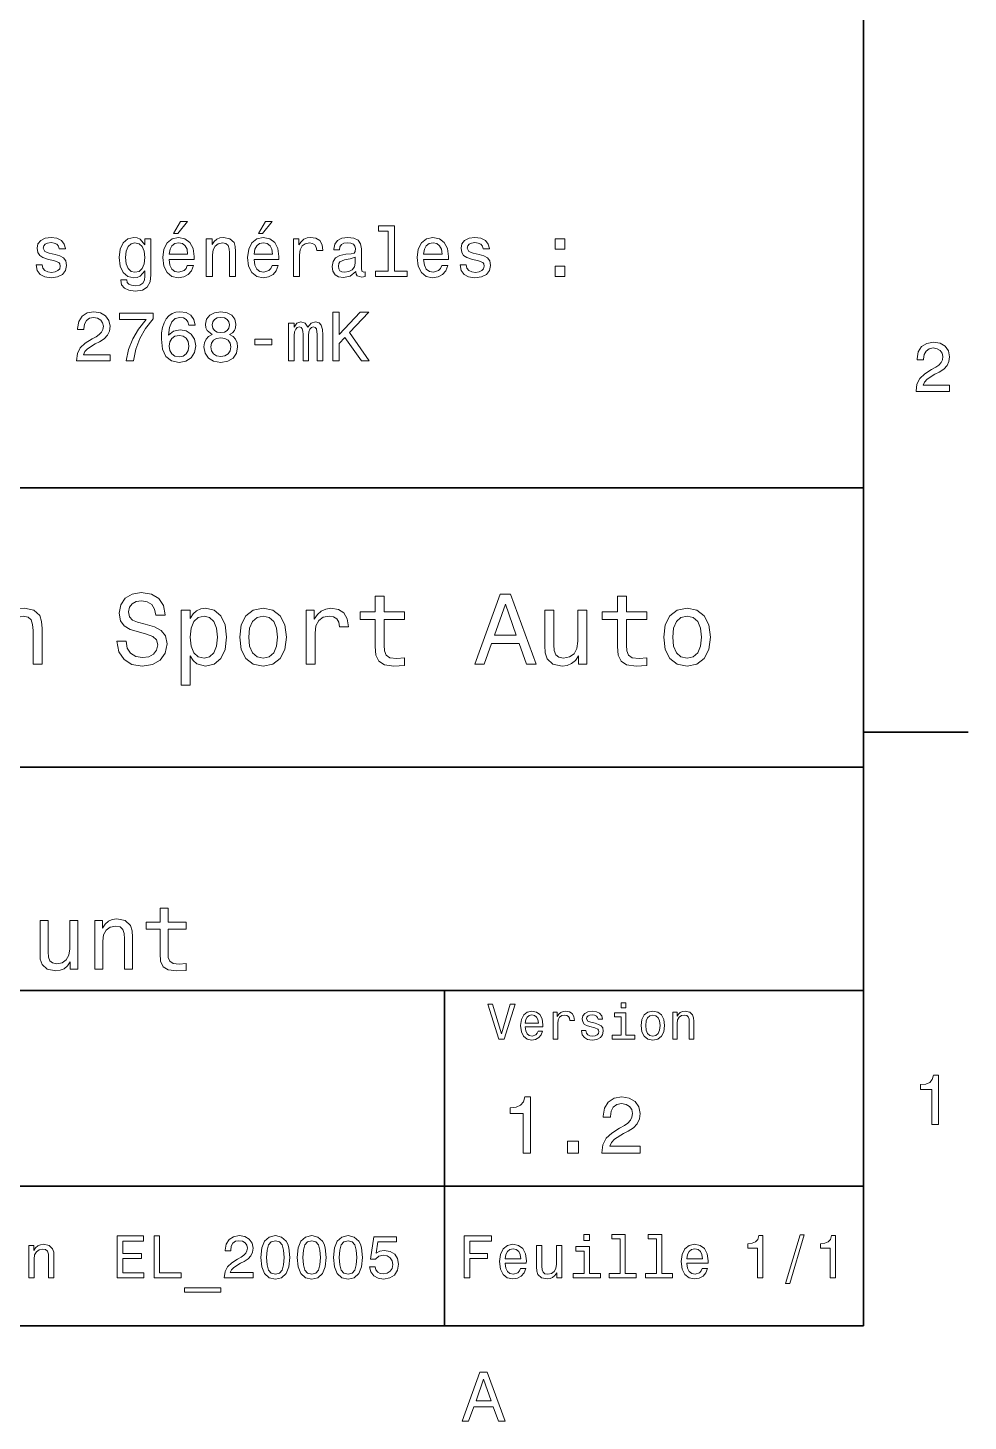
# Model space of a CAD drawing. Extents: x 0 to 297, y 0 to 210.
# Drawn here: x 227.2 to 294.5, y 3.2 to 103 of the extents above; entities that cross this region are included whole.
import ezdxf

# ---------------------------------------------------------------- set-up
doc = ezdxf.new("R2010")
doc.units = 0

msp = doc.modelspace()

# ---------------------------------------------------------------- linework, layer by layer
at = {"color": 7, "lineweight": 35}
for p, q in [((287, 10), (287, 200)), ((97, 70), (287, 70)), ((287, 70), (287, 10)), ((162, 50), (287, 50)), ((162, 34), (287, 34)), ((257, 10), (257, 34)), ((162, 20), (287, 20)), ((10, 10), (287, 10)), ((97, 10), (287, 10))]:
    msp.add_line(p, q, dxfattribs=at)
at = {"color": 7, "lineweight": 35, "ltscale": 0.1875}
msp.add_line((287, 52.5), (294.5, 52.5), dxfattribs=at)
at = {"color": 7, "lineweight": 13}
for points in [[(237.602295, 88.219742), (237.899857, 88.219742), (238.600861, 89.077087), (238.106628, 89.077087)], [(243.674347, 88.219742), (243.971893, 88.219742), (244.672913, 89.077087), (244.178665, 89.077087)], [(229.124634, 86.721901), (228.695969, 86.822769), (228.378235, 86.938759), (228.272339, 87.175789), (228.302597, 87.342216), (228.408508, 87.463257), (228.579971, 87.538902), (228.827087, 87.56916), (229.064117, 87.538902), (229.250717, 87.448128), (229.371765, 87.311958), (229.422195, 87.130402), (229.855911, 87.130402), (229.855911, 87.140488), (229.780258, 87.4683), (229.573486, 87.725502), (229.250717, 87.886887), (228.827087, 87.947403), (228.398407, 87.886887), (228.085739, 87.720459), (227.889053, 87.473343), (227.828522, 87.16066), (227.873917, 86.85807), (228.015137, 86.646255), (228.247116, 86.494957), (228.585022, 86.389046), (229.079254, 86.268013), (229.381836, 86.14193), (229.46254, 86.041069), (229.492798, 85.889771), (229.447403, 85.703171), (229.32637, 85.561958), (229.129684, 85.471184), (228.867432, 85.440926), (228.590057, 85.471184), (228.388336, 85.577087), (228.252167, 85.748558), (228.196686, 85.985588), (227.768005, 85.985588), (227.838623, 85.58213), (228.045395, 85.289627), (228.373199, 85.113113), (228.827087, 85.047554), (229.301147, 85.113113), (229.649139, 85.289627), (229.860947, 85.572044), (229.9366, 85.940201), (229.881119, 86.257927), (229.724777, 86.474785), (229.467575, 86.615997)], [(235.978394, 85.264412), (235.978394, 87.851585), (235.554749, 87.851585), (235.554749, 87.412827), (235.206772, 87.811241), (234.994949, 87.912102), (234.757919, 87.947403), (234.329254, 87.846542), (233.996399, 87.564117), (233.779541, 87.110229), (233.703888, 86.5), (233.779541, 85.884727), (233.996399, 85.430832), (234.329254, 85.143372), (234.757919, 85.047554), (235, 85.082855), (235.201721, 85.17363), (235.554749, 85.556915), (235.554749, 85.17363), (235.514404, 84.87104), (235.403458, 84.654175), (235.191635, 84.528099), (234.873917, 84.482712), (234.596542, 84.51297), (234.399857, 84.588615), (234.283859, 84.719742), (234.248566, 84.896255), (233.819885, 84.896255), (233.819885, 84.876083), (233.885437, 84.553314), (234.087173, 84.311241), (234.409943, 84.1549), (234.848694, 84.099426), (235.373199, 84.175072), (235.721176, 84.386887), (235.917862, 84.755043)], [(237.294662, 86.368874), (239.069885, 86.368874), (239.074921, 86.575645), (238.994232, 87.155617), (238.772339, 87.58934), (238.419312, 87.851585), (237.950287, 87.947403), (237.491348, 87.846542), (237.138321, 87.564117), (236.911377, 87.105186), (236.830688, 86.5), (236.906342, 85.879684), (237.133286, 85.425789), (237.481262, 85.143372), (237.93515, 85.047554), (238.328522, 85.113113), (238.651291, 85.284584), (238.888321, 85.556915), (239.02449, 85.920029), (238.585724, 85.920029), (238.494949, 85.7183), (238.363831, 85.567001), (237.990631, 85.445969), (237.703171, 85.501442), (237.486313, 85.677956), (237.345093, 85.965416), (237.294662, 86.353745)], [(239.942352, 85.143372), (240.386169, 85.143372), (240.386169, 86.706772), (240.431549, 87.064842), (240.577805, 87.327087), (240.804749, 87.488472), (241.107346, 87.548988), (241.349426, 87.498558), (241.500717, 87.362389), (241.57637, 87.135445), (241.601578, 86.832855), (241.601578, 85.143372), (242.04538, 85.143372), (242.04538, 86.92363), (242.025208, 87.2817), (241.934433, 87.579254), (241.636887, 87.851585), (241.172913, 87.947403), (240.91571, 87.912102), (240.698853, 87.816284), (240.512238, 87.6549), (240.365997, 87.438042), (240.365997, 87.851585), (239.942352, 87.851585)], [(243.366714, 86.368874), (245.141922, 86.368874), (245.146973, 86.575645), (245.066284, 87.155617), (244.844376, 87.58934), (244.491348, 87.851585), (244.022339, 87.947403), (243.5634, 87.846542), (243.210373, 87.564117), (242.983429, 87.105186), (242.90274, 86.5), (242.978378, 85.879684), (243.205322, 85.425789), (243.553314, 85.143372), (244.007202, 85.047554), (244.400574, 85.113113), (244.723343, 85.284584), (244.960373, 85.556915), (245.096542, 85.920029), (244.657776, 85.920029), (244.567001, 85.7183), (244.435883, 85.567001), (244.062683, 85.445969), (243.775208, 85.501442), (243.55835, 85.677956), (243.417145, 85.965416), (243.366714, 86.353745)], [(246.180832, 85.143372), (246.624634, 85.143372), (246.624634, 86.691643), (246.670029, 87.064842), (246.806183, 87.33213), (247.028091, 87.493515), (247.325638, 87.548988), (247.547546, 87.513687), (247.713974, 87.412827), (247.814835, 87.241356), (247.850143, 87.009369), (248.298981, 87.009369), (248.238464, 87.41787), (248.072037, 87.710373), (247.794662, 87.886887), (247.416412, 87.947403), (247.15921, 87.907059), (246.937317, 87.806198), (246.740631, 87.634727), (246.58429, 87.40274), (246.58429, 87.851585), (246.180832, 87.851585)], [(250.65921, 85.496399), (250.65921, 85.48127), (250.684433, 85.309799), (250.760071, 85.188759), (251.077805, 85.092941), (251.324921, 85.133286), (251.324921, 85.476227), (251.219009, 85.461098), (251.077805, 85.526657), (251.052582, 85.728386), (251.052582, 87.130402), (250.992065, 87.488472), (250.815552, 87.740631), (250.507919, 87.89193), (250.074203, 87.947403), (249.650574, 87.886887), (249.337891, 87.715416), (249.141205, 87.448128), (249.075638, 87.0951), (249.075638, 87.064842), (249.47406, 87.064842), (249.509369, 87.276657), (249.620316, 87.427956), (249.801865, 87.51873), (250.059067, 87.554031), (250.306183, 87.528816), (250.482697, 87.453171), (250.588608, 87.322044), (250.623917, 87.140488), (250.603745, 86.928673), (250.523041, 86.822769), (250.32132, 86.772331), (249.943085, 86.731987), (249.509369, 86.641212), (249.201721, 86.479828), (249.020172, 86.227669), (248.964691, 85.854469), (249.015121, 85.521614), (249.171463, 85.274498), (249.42363, 85.118156), (249.771606, 85.062683), (250.240631, 85.168587)], [(252.969009, 88.391212), (252.969009, 85.516571), (252.056183, 85.516571), (252.056183, 85.143372), (254.320602, 85.143372), (254.320602, 85.516571), (253.412811, 85.516571), (253.412811, 88.764412), (252.273041, 88.764412), (252.273041, 88.391212)], [(255.510803, 86.368874), (257.286011, 86.368874), (257.291046, 86.575645), (257.210358, 87.155617), (256.988464, 87.58934), (256.635437, 87.851585), (256.166412, 87.947403), (255.707489, 87.846542), (255.354462, 87.564117), (255.127518, 87.105186), (255.046814, 86.5), (255.122467, 85.879684), (255.349411, 85.425789), (255.697403, 85.143372), (256.151276, 85.047554), (256.544678, 85.113113), (256.867432, 85.284584), (257.104462, 85.556915), (257.240631, 85.920029), (256.80188, 85.920029), (256.71109, 85.7183), (256.579956, 85.567001), (256.206757, 85.445969), (255.919296, 85.501442), (255.702438, 85.677956), (255.561234, 85.965416), (255.510803, 86.353745)], [(259.484863, 86.721901), (259.056183, 86.822769), (258.738464, 86.938759), (258.632568, 87.175789), (258.662811, 87.342216), (258.768738, 87.463257), (258.940186, 87.538902), (259.187317, 87.56916), (259.424347, 87.538902), (259.610931, 87.448128), (259.731995, 87.311958), (259.78241, 87.130402), (260.216125, 87.130402), (260.216125, 87.140488), (260.140472, 87.4683), (259.933716, 87.725502), (259.610931, 87.886887), (259.187317, 87.947403), (258.758636, 87.886887), (258.445953, 87.720459), (258.249268, 87.473343), (258.188751, 87.16066), (258.234131, 86.85807), (258.375366, 86.646255), (258.60733, 86.494957), (258.945251, 86.389046), (259.439484, 86.268013), (259.742065, 86.14193), (259.822754, 86.041069), (259.853027, 85.889771), (259.807617, 85.703171), (259.686584, 85.561958), (259.489899, 85.471184), (259.227661, 85.440926), (258.950287, 85.471184), (258.748535, 85.577087), (258.612396, 85.748558), (258.556915, 85.985588), (258.128235, 85.985588), (258.198853, 85.58213), (258.405609, 85.289627), (258.733429, 85.113113), (259.187317, 85.047554), (259.661377, 85.113113), (260.009369, 85.289627), (260.221161, 85.572044), (260.296814, 85.940201), (260.241333, 86.257927), (260.085022, 86.474785), (259.827789, 86.615997)], [(264.926514, 87.100143), (265.622467, 87.100143), (265.622467, 87.851585), (264.926514, 87.851585)], [(234.162827, 86.5), (234.208206, 86.948845), (234.344376, 87.2817), (234.556198, 87.478386), (234.838623, 87.548988), (235.136169, 87.478386), (235.358063, 87.2817), (235.494232, 86.948845), (235.544662, 86.5), (235.494232, 86.041069), (235.358063, 85.713257), (235.136169, 85.511528), (234.838623, 85.445969), (234.556198, 85.511528), (234.344376, 85.713257), (234.208206, 86.046112)], [(237.294662, 86.742073), (237.350143, 87.090057), (237.486313, 87.34726), (237.693085, 87.503601), (237.965424, 87.559074), (238.232712, 87.503601), (238.439484, 87.34726), (238.565552, 87.090057), (238.610947, 86.742073)], [(243.366714, 86.742073), (243.42218, 87.090057), (243.55835, 87.34726), (243.765121, 87.503601), (244.03746, 87.559074), (244.304749, 87.503601), (244.51152, 87.34726), (244.637604, 87.090057), (244.682983, 86.742073)], [(255.510803, 86.742073), (255.566269, 87.090057), (255.702438, 87.34726), (255.90921, 87.503601), (256.181549, 87.559074), (256.448853, 87.503601), (256.655609, 87.34726), (256.781677, 87.090057), (256.827087, 86.742073)], [(250.60878, 86.091499), (250.548264, 85.829254), (250.386887, 85.627518), (250.144806, 85.496399), (249.84726, 85.451012), (249.655609, 85.476227), (249.51944, 85.556915), (249.433716, 85.698128), (249.408493, 85.894814), (249.428665, 86.071327), (249.509369, 86.197403), (249.832123, 86.338615), (250.240631, 86.399132), (250.60878, 86.520172)], [(264.926514, 85.143372), (265.622467, 85.143372), (265.622467, 85.894814), (264.926514, 85.894814)], [(230.64769, 79.096542), (233.053314, 79.096542), (233.053314, 79.530258), (231.152008, 79.530258), (231.257919, 79.767288), (231.439484, 79.963974), (231.999283, 80.322044), (232.296829, 80.473343), (232.629684, 80.690201), (232.866714, 80.942368), (233.002884, 81.239914), (233.053314, 81.577812), (232.967575, 82.001442), (232.730545, 82.334297), (232.367432, 82.546112), (231.898407, 82.621758), (231.414261, 82.536026), (231.046112, 82.298988), (230.809082, 81.920753), (230.728394, 81.421471), (230.728394, 81.350868), (231.187317, 81.350868), (231.187317, 81.391212), (231.232712, 81.734154), (231.368881, 81.986313), (231.585739, 82.147697), (231.873199, 82.203171), (232.16571, 82.15274), (232.382568, 82.026657), (232.523773, 81.829971), (232.574203, 81.582855), (232.53891, 81.350868), (232.443085, 81.154182), (232.281708, 80.982712), (232.059799, 80.831413), (231.762253, 80.670029), (231.268005, 80.357346), (230.920029, 80.024498), (230.713257, 79.62104), (230.64769, 79.111671)], [(234.213257, 79.096542), (234.722626, 79.096542), (234.889038, 79.928673), (235.181549, 80.70533), (235.595093, 81.426514), (236.13472, 82.102303), (236.13472, 82.520897), (233.734146, 82.520897), (233.734146, 82.061958), (235.650574, 82.061958), (235.095825, 81.381126), (234.677231, 80.670029), (234.38472, 79.913544)], [(239.16066, 81.653458), (239.064835, 82.061958), (238.842941, 82.364555), (238.5, 82.556198), (238.056198, 82.621758), (237.758636, 82.586456), (237.501434, 82.490631), (237.27449, 82.334297), (237.082855, 82.112396), (236.931549, 81.835014), (236.820602, 81.497116), (236.75, 81.098701), (236.729828, 80.649857), (236.810516, 79.933716), (237.057632, 79.414268), (237.456055, 79.101585), (238.000717, 78.995674), (238.489914, 79.086456), (238.863113, 79.323486), (239.105179, 79.696686), (239.190918, 80.170753), (239.105179, 80.649857), (238.873199, 81.018013), (238.515121, 81.25), (238.07132, 81.330688), (237.592224, 81.229828), (237.234146, 80.942368), (237.309799, 81.497116), (237.471176, 81.895531), (237.718292, 82.132568), (238.061234, 82.213257), (238.3134, 82.172913), (238.505035, 82.067001), (238.631119, 81.890488), (238.696686, 81.653458)], [(240.360947, 80.982712), (240.103745, 80.841499), (239.927231, 80.644814), (239.816284, 80.397697), (239.780975, 80.100143), (239.861664, 79.651299), (240.093658, 79.303314), (240.471893, 79.081413), (240.986313, 78.995674), (241.495667, 79.081413), (241.873917, 79.303314), (242.105896, 79.651299), (242.191635, 80.100143), (242.151291, 80.397697), (242.04538, 80.644814), (241.863831, 80.841499), (241.611664, 80.982712), (241.8134, 81.103745), (241.954605, 81.270172), (242.040344, 81.471901), (242.070602, 81.719025), (241.989914, 82.077087), (241.778091, 82.364555), (241.43515, 82.551155), (240.986313, 82.621758), (240.53241, 82.551155), (240.189484, 82.364555), (239.972626, 82.077087), (239.896973, 81.719025), (239.92218, 81.471901), (240.007919, 81.270172)], [(240.376068, 81.678673), (240.416428, 81.900574), (240.53746, 82.072044), (240.729095, 82.177956), (240.986313, 82.2183), (241.238464, 82.177956), (241.430115, 82.072044), (241.551147, 81.900574), (241.596542, 81.678673), (241.551147, 81.451729), (241.430115, 81.275215), (241.238464, 81.159225), (240.986313, 81.123917), (240.729095, 81.164268), (240.53746, 81.275215), (240.416428, 81.451729)], [(245.837891, 79.096542), (246.246399, 79.096542), (246.246399, 80.907059), (246.271606, 81.179398), (246.34726, 81.376083), (246.463257, 81.492073), (246.614548, 81.537468), (246.73558, 81.497116), (246.816284, 81.396255), (246.856628, 81.224785), (246.87175, 80.997841), (246.87175, 79.096542), (247.255035, 79.096542), (247.255035, 80.907059), (247.280258, 81.174355), (247.355896, 81.37104), (247.476944, 81.492073), (247.628235, 81.537468), (247.749268, 81.497116), (247.829971, 81.396255), (247.880402, 80.997841), (247.880402, 79.096542), (248.288895, 79.096542), (248.288895, 80.967583), (248.263687, 81.355911), (248.182983, 81.653458), (248.021606, 81.835014), (247.759369, 81.900574), (247.451721, 81.799713), (247.214691, 81.507202), (247.028091, 81.79467), (246.715408, 81.900574), (246.427948, 81.799713), (246.231262, 81.517288), (246.231262, 81.804756), (245.837891, 81.804756)], [(249, 79.096542), (249.463974, 79.096542), (249.463974, 80.342216), (249.877518, 80.786026), (251.052582, 79.096542), (251.617432, 79.096542), (250.205322, 81.123917), (251.577087, 82.596542), (250.961807, 82.596542), (249.463974, 80.977669), (249.463974, 82.596542), (249, 82.596542)], [(238.701721, 80.16571), (238.646255, 79.847984), (238.505035, 79.605911), (238.278091, 79.444527), (237.995667, 79.394096), (237.69812, 79.444527), (237.471176, 79.600868), (237.324921, 79.842941), (237.279541, 80.16066), (237.329971, 80.473343), (237.471176, 80.710373), (237.703171, 80.861671), (238.015839, 80.917145), (238.288177, 80.861671), (238.505035, 80.715416), (238.646255, 80.478386)], [(240.265121, 80.110229), (240.310516, 80.377525), (240.456772, 80.579254), (240.683716, 80.710373), (240.986313, 80.755768), (241.283859, 80.710373), (241.510803, 80.579254), (241.657059, 80.377525), (241.707489, 80.110229), (241.657059, 79.822769), (241.510803, 79.605911), (241.283859, 79.464699), (240.986313, 79.419312), (240.683716, 79.464699), (240.456772, 79.605911), (240.310516, 79.822769)], [(243.412094, 80.251442), (244.632568, 80.251442), (244.632568, 80.649857), (243.412094, 80.649857)], [(290.76947, 76.916786), (293.175079, 76.916786), (293.175079, 77.350502), (291.273773, 77.350502), (291.3797, 77.587532), (291.561249, 77.784218), (292.121033, 78.142288), (292.418579, 78.293587), (292.751434, 78.510445), (292.988464, 78.762604), (293.124634, 79.060158), (293.175079, 79.398056), (293.089355, 79.821686), (292.852325, 80.154541), (292.489197, 80.366356), (292.020172, 80.442001), (291.536041, 80.35627), (291.167877, 80.119232), (290.930847, 79.740997), (290.850159, 79.241714), (290.850159, 79.171112), (291.309082, 79.171112), (291.309082, 79.211456), (291.354462, 79.554398), (291.490631, 79.806557), (291.707489, 79.967941), (291.994965, 80.023415), (292.287476, 79.972984), (292.504333, 79.846901), (292.645538, 79.650215), (292.695984, 79.403099), (292.660675, 79.171112), (292.56485, 78.974426), (292.403473, 78.802956), (292.181549, 78.651657), (291.884003, 78.490273), (291.389771, 78.177589), (291.041779, 77.844742), (290.835022, 77.441284), (290.76947, 76.931915)], [(234.20462, 59.030979), (233.548996, 59.030979), (233.693085, 58.267288), (234.053314, 57.70533), (234.608078, 57.366714), (235.357361, 57.244236), (236.099426, 57.359509), (236.654175, 57.67651), (237.007202, 58.17363), (237.136902, 58.82925), (237.028824, 59.420029), (236.726227, 59.801872), (236.236313, 60.054031), (235.580704, 60.241352), (235.018738, 60.378242), (234.651306, 60.536743), (234.442368, 60.767288), (234.377533, 61.127522), (234.442368, 61.451729), (234.629684, 61.696686), (234.917877, 61.862389), (235.314133, 61.920029), (235.71759, 61.84798), (236.034592, 61.653458), (236.24353, 61.32925), (236.344391, 60.889767), (237, 60.889767), (237, 60.904179), (236.884735, 61.581409), (236.546112, 62.085732), (236.01297, 62.402737), (235.292511, 62.510807), (234.644104, 62.402737), (234.139771, 62.100143), (233.815567, 61.631844), (233.700287, 61.026657), (233.793961, 60.486309), (234.067734, 60.118874), (234.5, 59.873917), (235.09079, 59.6866), (235.674362, 59.520893), (236.113831, 59.362389), (236.380402, 59.131844), (236.47406, 58.757202), (236.387619, 58.375359), (236.164276, 58.087173), (235.825653, 57.907059), (235.386169, 57.849422), (234.896255, 57.928673), (234.521622, 58.159222), (234.283875, 58.533859)], [(252.05043, 60.579971), (252.05043, 58.64193), (252.093658, 58.015129), (252.29538, 57.582851), (252.698853, 57.330688), (253.383286, 57.244236), (254.132568, 57.280258), (254.132568, 57.827808), (253.585022, 57.78458), (253.087891, 57.842216), (252.82132, 58.022331), (252.706055, 58.324928), (252.684448, 58.75), (252.684448, 60.579971), (254.132568, 60.579971), (254.132568, 61.120316), (252.684448, 61.120316), (252.684448, 62.251438), (252.05043, 62.251438), (252.05043, 61.120316), (250.955322, 61.120316), (250.955322, 60.579971)], [(259.175781, 57.381123), (259.838623, 57.381123), (260.364563, 58.850864), (262.360229, 58.850864), (262.886169, 57.381123), (263.563416, 57.381123), (261.733429, 62.388329), (260.998566, 62.388329)], [(269.399109, 60.579971), (269.399109, 58.64193), (269.442352, 58.015129), (269.644073, 57.582851), (270.047546, 57.330688), (270.731995, 57.244236), (271.481262, 57.280258), (271.481262, 57.827808), (270.933716, 57.78458), (270.436584, 57.842216), (270.170013, 58.022331), (270.054749, 58.324928), (270.033142, 58.75), (270.033142, 60.579971), (271.481262, 60.579971), (271.481262, 61.120316), (270.033142, 61.120316), (270.033142, 62.251438), (269.399109, 62.251438), (269.399109, 61.120316), (268.304016, 61.120316), (268.304016, 60.579971)], [(225.177246, 57.381123), (225.811249, 57.381123), (225.811249, 59.614552), (225.876083, 60.12608), (226.085022, 60.500717), (226.409225, 60.731266), (226.841507, 60.817722), (227.187317, 60.745674), (227.403458, 60.551151), (227.511536, 60.226944), (227.547546, 59.794666), (227.547546, 57.381123), (228.181564, 57.381123), (228.181564, 59.924351), (228.15274, 60.435879), (228.023056, 60.86095), (227.597992, 61.25), (226.935165, 61.386887), (226.567719, 61.336452), (226.257935, 61.199566), (225.991364, 60.969017), (225.782425, 60.659222), (225.782425, 61.25), (225.177246, 61.25)], [(238.786743, 60.652016), (238.786743, 61.25), (238.15274, 61.25), (238.15274, 55.882565), (238.786743, 55.882565), (238.786743, 57.971901), (239.010101, 57.633286), (239.262253, 57.409943), (239.896271, 57.244236), (240.50145, 57.381123), (240.976959, 57.791786), (241.286743, 58.440201), (241.402023, 59.319164), (241.286743, 60.190922), (240.976959, 60.839336), (240.50145, 61.242794), (239.896271, 61.386887), (239.550446, 61.343658), (239.255051, 61.206772), (239.002899, 60.976223)], [(242.338623, 59.311958), (242.453888, 58.432995), (242.785309, 57.78458), (243.311249, 57.381123), (244.017303, 57.244236), (244.716141, 57.381123), (245.242081, 57.777374), (245.573486, 58.425793), (245.695969, 59.311958), (245.573486, 60.190922), (245.242081, 60.846542), (244.716141, 61.242794), (244.017303, 61.386887), (243.311249, 61.242794), (242.785309, 60.839336), (242.453888, 60.190922)], [(247.100861, 57.381123), (247.734863, 57.381123), (247.734863, 59.592937), (247.799713, 60.12608), (247.994232, 60.507923), (248.311249, 60.738472), (248.736313, 60.817722), (249.053314, 60.767288), (249.291077, 60.623199), (249.435165, 60.378242), (249.485596, 60.046829), (250.126801, 60.046829), (250.040344, 60.630402), (249.802597, 61.048271), (249.406342, 61.30043), (248.865997, 61.386887), (248.498566, 61.32925), (248.181549, 61.185158), (247.900574, 60.940201), (247.677246, 60.608788), (247.677246, 61.25), (247.100861, 61.25)], [(260.595093, 59.463257), (261.365997, 61.667866), (262.136902, 59.463257)], [(267.194519, 61.25), (266.560516, 61.25), (266.560516, 59.016571), (266.488464, 58.497837), (266.279541, 58.123196), (265.955322, 57.892651), (265.530243, 57.820602), (265.19165, 57.878242), (264.975494, 58.051151), (264.853027, 58.346542), (264.824219, 58.764408), (264.824219, 61.25), (264.190186, 61.25), (264.190186, 58.706772), (264.211792, 58.195244), (264.348694, 57.770172), (264.766571, 57.381123), (265.436584, 57.244236), (265.796814, 57.294666), (266.106628, 57.424351), (266.373199, 57.647694), (266.589325, 57.971901), (266.589325, 57.381123), (267.194519, 57.381123)], [(272.698853, 59.311958), (272.814117, 58.432995), (273.145508, 57.78458), (273.671448, 57.381123), (274.377502, 57.244236), (275.076355, 57.381123), (275.602295, 57.777374), (275.933716, 58.425793), (276.056183, 59.311958), (275.933716, 60.190922), (275.602295, 60.846542), (275.076355, 61.242794), (274.377502, 61.386887), (273.671448, 61.242794), (273.145508, 60.839336), (272.814117, 60.190922)], [(239.788193, 57.8134), (239.363129, 57.907059), (239.053314, 58.195244), (238.858795, 58.663544), (238.793945, 59.319164), (238.858795, 59.967579), (239.053314, 60.435879), (239.363129, 60.716858), (239.788193, 60.817722), (240.177246, 60.716858), (240.48703, 60.428673), (240.681564, 59.960373), (240.753601, 59.319164), (240.681564, 58.67075), (240.48703, 58.195244), (240.177246, 57.907059)], [(242.98703, 59.319164), (243.05188, 59.967579), (243.253601, 60.435879), (243.57782, 60.72406), (244.017303, 60.824928), (244.449585, 60.72406), (244.773773, 60.443081), (244.97551, 59.967579), (245.047546, 59.319164), (244.97551, 58.663544), (244.773773, 58.188038), (244.449585, 57.899853), (244.017303, 57.806194), (243.57782, 57.899853), (243.253601, 58.188038), (243.05188, 58.663544)], [(273.34726, 59.319164), (273.412109, 59.967579), (273.613831, 60.435879), (273.938019, 60.72406), (274.377502, 60.824928), (274.809784, 60.72406), (275.134003, 60.443081), (275.335724, 59.967579), (275.407776, 59.319164), (275.335724, 58.663544), (275.134003, 58.188038), (274.809784, 57.899853), (274.377502, 57.806194), (273.938019, 57.899853), (273.613831, 58.188038), (273.412109, 58.663544)], [(236.633286, 38.409222), (236.633286, 36.664986), (236.67218, 36.100864), (236.853745, 35.711815), (237.216858, 35.484871), (237.832855, 35.407059), (238.507202, 35.43948), (238.507202, 35.932274), (238.014404, 35.893372), (237.567001, 35.945244), (237.327087, 36.107349), (237.223343, 36.379681), (237.203888, 36.762245), (237.203888, 38.409222), (238.507202, 38.409222), (238.507202, 38.895531), (237.203888, 38.895531), (237.203888, 39.913544), (236.633286, 39.913544), (236.633286, 38.895531), (235.64769, 38.895531), (235.64769, 38.409222)], [(230.745667, 39.012245), (230.175064, 39.012245), (230.175064, 37.002159), (230.110229, 36.535301), (229.92218, 36.198124), (229.630402, 35.990631), (229.247833, 35.925793), (228.943085, 35.977665), (228.74855, 36.133286), (228.638321, 36.399136), (228.612381, 36.775215), (228.612381, 39.012245), (228.041779, 39.012245), (228.041779, 36.723343), (228.061234, 36.262966), (228.184433, 35.880402), (228.560516, 35.530258), (229.163544, 35.407059), (229.487747, 35.45245), (229.766571, 35.569164), (230.006485, 35.770172), (230.201004, 36.061958), (230.201004, 35.530258), (230.745667, 35.530258)], [(231.964691, 35.530258), (232.535294, 35.530258), (232.535294, 37.540344), (232.593658, 38.000721), (232.781693, 38.337894), (233.073486, 38.545387), (233.462524, 38.623199), (233.773773, 38.558357), (233.968292, 38.383286), (234.065552, 38.091499), (234.097977, 37.70245), (234.097977, 35.530258), (234.668579, 35.530258), (234.668579, 37.819164), (234.642639, 38.279537), (234.52594, 38.662102), (234.143372, 39.012245), (233.546829, 39.135445), (233.216125, 39.090057), (232.937317, 38.966858), (232.697403, 38.759365), (232.509369, 38.480545), (232.509369, 39.012245), (231.964691, 39.012245)], [(261.71109, 33.03458), (261.08429, 30.905619), (260.439484, 33.03458), (260.09726, 33.03458), (260.904175, 30.530979), (261.264404, 30.530979), (262.053314, 33.03458)], [(269.992798, 33.117435), (269.657776, 33.117435), (269.657776, 32.757202), (269.992798, 32.757202)], [(262.784576, 31.40634), (264.052582, 31.40634), (264.056183, 31.554033), (263.998566, 31.9683), (263.840057, 32.278099), (263.587891, 32.465416), (263.252869, 32.533859), (262.925079, 32.461815), (262.672913, 32.260086), (262.510803, 31.932276), (262.453156, 31.5), (262.507202, 31.056915), (262.669312, 30.732708), (262.917877, 30.530979), (263.242065, 30.462536), (263.523041, 30.509365), (263.753601, 30.631844), (263.922913, 30.826368), (264.020172, 31.085733), (263.706787, 31.085733), (263.641937, 30.941643), (263.548279, 30.833572), (263.281708, 30.747118), (263.076355, 30.786743), (262.921478, 30.912823), (262.820618, 31.118155), (262.784576, 31.395533)], [(262.784576, 31.672911), (262.824219, 31.921469), (262.921478, 32.105186), (263.069153, 32.216858), (263.263702, 32.256485), (263.45462, 32.216858), (263.602295, 32.105186), (263.692352, 31.921469), (263.724792, 31.672911)], [(264.794678, 30.530979), (265.111664, 30.530979), (265.111664, 31.636887), (265.144104, 31.903458), (265.241364, 32.094379), (265.399841, 32.209652), (265.612396, 32.249279), (265.770905, 32.224064), (265.889771, 32.152016), (265.961823, 32.029537), (265.98703, 31.863832), (266.307648, 31.863832), (266.264404, 32.155621), (266.145538, 32.364552), (265.947418, 32.490635), (265.677246, 32.533859), (265.49353, 32.505043), (265.335022, 32.432995), (265.194519, 32.310516), (265.082855, 32.144814), (265.082855, 32.465416), (264.794678, 32.465416)], [(267.791779, 31.658501), (267.485596, 31.730547), (267.258636, 31.8134), (267.182983, 31.982708), (267.20462, 32.101585), (267.280273, 32.188038), (267.40274, 32.242073), (267.579254, 32.263687), (267.748566, 32.242073), (267.881836, 32.177231), (267.968292, 32.079971), (268.004333, 31.950287), (268.314117, 31.950287), (268.314117, 31.957493), (268.260101, 32.191643), (268.112396, 32.375359), (267.881836, 32.490635), (267.579254, 32.533859), (267.273041, 32.490635), (267.049713, 32.371758), (266.90921, 32.195244), (266.865997, 31.971901), (266.898407, 31.755764), (266.999268, 31.604465), (267.164978, 31.496397), (267.406342, 31.420748), (267.759369, 31.334293), (267.975494, 31.244236), (268.033142, 31.17219), (268.054749, 31.064121), (268.022339, 30.930836), (267.935883, 30.829971), (267.79538, 30.765129), (267.608063, 30.743515), (267.409943, 30.765129), (267.265839, 30.840778), (267.168579, 30.963255), (267.128967, 31.132565), (266.822754, 31.132565), (266.873199, 30.844379), (267.020905, 30.635447), (267.255035, 30.509365), (267.579254, 30.462536), (267.917877, 30.509365), (268.166412, 30.635447), (268.317719, 30.837175), (268.371765, 31.100143), (268.332123, 31.327089), (268.220459, 31.481987), (268.036743, 31.582851)], [(269.981995, 30.79755), (269.981995, 32.400574), (269.167877, 32.400574), (269.167877, 32.130402), (269.664978, 32.130402), (269.664978, 30.79755), (269.016571, 30.79755), (269.016571, 30.530979), (270.637604, 30.530979), (270.637604, 30.79755)], [(271.087891, 31.496397), (271.145538, 31.056915), (271.311249, 30.732708), (271.574219, 30.530979), (271.927246, 30.462536), (272.276672, 30.530979), (272.539612, 30.729107), (272.705322, 31.053314), (272.766571, 31.496397), (272.705322, 31.935879), (272.539612, 32.263687), (272.276672, 32.461815), (271.927246, 32.533859), (271.574219, 32.461815), (271.311249, 32.260086), (271.145538, 31.935879)], [(271.412109, 31.5), (271.444519, 31.824207), (271.54538, 32.058357), (271.707489, 32.20245), (271.927246, 32.25288), (272.143372, 32.20245), (272.305481, 32.061958), (272.406342, 31.824207), (272.442352, 31.5), (272.406342, 31.17219), (272.305481, 30.934437), (272.143372, 30.790344), (271.927246, 30.743515), (271.707489, 30.790344), (271.54538, 30.934437), (271.444519, 31.17219)], [(273.350159, 30.530979), (273.667145, 30.530979), (273.667145, 31.647694), (273.699554, 31.903458), (273.804047, 32.090778), (273.966125, 32.206051), (274.182281, 32.249279), (274.355194, 32.213257), (274.463257, 32.115993), (274.517303, 31.95389), (274.535309, 31.737751), (274.535309, 30.530979), (274.852295, 30.530979), (274.852295, 31.802593), (274.837891, 32.058357), (274.773041, 32.270893), (274.560516, 32.465416), (274.229095, 32.533859), (274.04538, 32.508644), (273.890503, 32.440201), (273.757202, 32.324928), (273.65274, 32.170029), (273.65274, 32.465416), (273.350159, 32.465416)], [(291.909241, 24.416786), (292.368164, 24.416786), (292.368164, 27.942001), (292.025208, 27.942001), (291.934448, 27.634365), (291.752899, 27.427593), (291.475525, 27.306557), (291.092224, 27.266211), (291.092224, 26.90814), (291.909241, 26.90814)], [(262.631134, 22.360231), (263.155609, 22.360231), (263.155609, 26.38905), (262.763702, 26.38905), (262.659943, 26.037464), (262.452454, 25.801153), (262.135437, 25.662825), (261.697418, 25.616714), (261.697418, 25.207493), (262.631134, 25.207493)], [(268.268005, 22.360231), (271.017303, 22.360231), (271.017303, 22.855909), (268.844391, 22.855909), (268.965424, 23.126802), (269.172913, 23.351585), (269.812683, 23.760807), (270.15274, 23.933718), (270.533142, 24.181557), (270.804047, 24.469742), (270.959656, 24.809799), (271.017303, 25.195967), (270.919312, 25.680117), (270.648407, 26.06052), (270.233429, 26.302595), (269.697418, 26.38905), (269.144104, 26.291067), (268.723328, 26.020174), (268.452454, 25.587896), (268.360229, 25.017292), (268.360229, 24.9366), (268.884735, 24.9366), (268.884735, 24.98271), (268.936584, 25.374641), (269.092224, 25.662825), (269.340057, 25.847263), (269.668579, 25.910664), (270.002869, 25.853027), (270.250732, 25.708935), (270.412109, 25.48415), (270.469727, 25.201729), (270.429382, 24.9366), (270.319885, 24.711817), (270.135437, 24.51585), (269.881836, 24.342941), (269.541779, 24.158503), (268.976959, 23.801153), (268.579254, 23.42075), (268.342926, 22.959656), (268.268005, 22.377522)], [(265.806915, 22.360231), (266.602295, 22.360231), (266.602295, 23.219021), (265.806915, 23.219021)], [(233.574921, 13.428675), (235.476944, 13.428675), (235.476944, 13.791787), (233.97261, 13.791787), (233.97261, 14.807637), (235.312668, 14.807637), (235.312668, 15.166427), (233.97261, 15.166427), (233.97261, 16.065563), (235.442352, 16.065563), (235.442352, 16.428675), (233.574921, 16.428675)], [(236.207489, 13.428675), (238.135437, 13.428675), (238.135437, 13.791787), (236.605179, 13.791787), (236.605179, 16.428675), (236.207489, 16.428675)], [(241.234863, 13.428675), (243.296829, 13.428675), (243.296829, 13.800432), (241.667145, 13.800432), (241.757919, 14.003603), (241.913544, 14.172191), (242.393372, 14.479107), (242.648407, 14.60879), (242.933716, 14.794669), (243.136887, 15.010807), (243.253601, 15.26585), (243.296829, 15.555476), (243.223343, 15.918589), (243.020172, 16.203892), (242.708923, 16.385447), (242.306915, 16.450289), (241.891922, 16.376802), (241.576355, 16.173632), (241.373199, 15.849424), (241.304031, 15.421471), (241.304031, 15.360951), (241.697403, 15.360951), (241.697403, 15.395534), (241.736298, 15.689482), (241.853027, 15.905621), (242.038895, 16.043949), (242.285294, 16.091499), (242.536011, 16.048271), (242.721893, 15.940203), (242.842926, 15.771614), (242.886154, 15.559799), (242.855896, 15.360951), (242.773773, 15.192364), (242.635437, 15.045389), (242.445236, 14.915707), (242.190201, 14.777378), (241.766571, 14.509366), (241.468292, 14.224064), (241.291061, 13.878242), (241.234863, 13.441643)], [(243.850143, 14.894093), (243.914978, 14.215418), (244.118149, 13.731268), (244.442352, 13.43732), (244.891922, 13.342219), (245.337173, 13.43732), (245.661377, 13.731268), (245.860229, 14.215418), (245.929382, 14.894093), (245.860229, 15.568444), (245.778091, 15.836456), (245.661377, 16.056917), (245.337173, 16.350864), (244.891922, 16.450289), (244.442352, 16.350864), (244.118149, 16.052593), (243.914978, 15.568444)], [(244.265121, 14.894093), (244.299713, 15.417148), (244.407776, 15.793228), (244.602295, 16.013689), (244.891922, 16.091499), (245.177231, 16.013689), (245.37175, 15.793228), (245.479828, 15.417148), (245.514404, 14.894093), (245.479828, 14.366715), (245.37175, 13.990634), (245.177231, 13.770173), (244.891922, 13.696686), (244.602295, 13.770173), (244.407776, 13.990634), (244.299713, 14.366715)], [(246.452438, 14.894093), (246.517288, 14.215418), (246.720459, 13.731268), (247.044662, 13.43732), (247.494232, 13.342219), (247.939468, 13.43732), (248.263687, 13.731268), (248.462524, 14.215418), (248.531693, 14.894093), (248.462524, 15.568444), (248.380402, 15.836456), (248.263687, 16.056917), (247.939468, 16.350864), (247.494232, 16.450289), (247.044662, 16.350864), (246.720459, 16.052593), (246.517288, 15.568444)], [(246.867432, 14.894093), (246.902008, 15.417148), (247.010086, 15.793228), (247.204605, 16.013689), (247.494232, 16.091499), (247.779526, 16.013689), (247.97406, 15.793228), (248.082123, 15.417148), (248.116714, 14.894093), (248.082123, 14.366715), (247.97406, 13.990634), (247.779526, 13.770173), (247.494232, 13.696686), (247.204605, 13.770173), (247.010086, 13.990634), (246.902008, 14.366715)], [(249.054749, 14.894093), (249.119583, 14.215418), (249.322754, 13.731268), (249.646973, 13.43732), (250.096527, 13.342219), (250.541779, 13.43732), (250.865982, 13.731268), (251.064835, 14.215418), (251.134003, 14.894093), (251.064835, 15.568444), (250.982697, 15.836456), (250.865982, 16.056917), (250.541779, 16.350864), (250.096527, 16.450289), (249.646973, 16.350864), (249.322754, 16.052593), (249.119583, 15.568444)], [(249.469727, 14.894093), (249.504318, 15.417148), (249.612381, 15.793228), (249.806915, 16.013689), (250.096527, 16.091499), (250.381836, 16.013689), (250.576355, 15.793228), (250.684433, 15.417148), (250.719009, 14.894093), (250.684433, 14.366715), (250.576355, 13.990634), (250.381836, 13.770173), (250.096527, 13.696686), (249.806915, 13.770173), (249.612381, 13.990634), (249.504318, 14.366715)], [(251.626801, 14.211096), (251.721893, 13.856628), (251.933716, 13.579971), (252.244949, 13.407061), (252.642639, 13.342219), (253.079239, 13.42003), (253.420746, 13.631845), (253.636887, 13.969021), (253.719009, 14.401298), (253.645523, 14.803314), (253.438034, 15.118876), (253.113831, 15.322046), (252.694519, 15.395534), (252.370316, 15.34366), (252.119598, 15.201009), (252.240631, 16.009367), (253.554749, 16.009367), (253.554749, 16.363834), (251.951004, 16.363834), (251.713257, 14.773055), (252.059067, 14.773055), (252.309784, 14.976225), (252.629669, 15.049712), (252.906342, 15.002162), (253.118149, 14.863833), (253.252151, 14.652018), (253.299713, 14.379683), (253.252151, 14.107349), (253.113831, 13.895534), (252.902008, 13.761528), (252.629669, 13.713977), (252.400574, 13.744237), (252.223343, 13.84366), (252.093658, 13.99928), (252.028809, 14.211096)], [(258.414978, 13.428675), (258.817017, 13.428675), (258.817017, 14.807637), (260.079254, 14.807637), (260.079254, 15.166427), (258.817017, 15.166427), (258.817017, 16.065563), (260.368866, 16.065563), (260.368866, 16.428675), (258.414978, 16.428675)], [(267.389038, 16.532421), (266.98703, 16.532421), (266.98703, 16.100145), (267.389038, 16.100145)], [(269.572052, 16.212536), (269.572052, 13.748559), (268.789612, 13.748559), (268.789612, 13.428675), (270.73056, 13.428675), (270.73056, 13.748559), (269.952454, 13.748559), (269.952454, 16.532421), (268.975494, 16.532421), (268.975494, 16.212536)], [(272.174347, 16.212536), (272.174347, 13.748559), (271.391937, 13.748559), (271.391937, 13.428675), (273.332855, 13.428675), (273.332855, 13.748559), (272.554749, 13.748559), (272.554749, 16.532421), (271.57782, 16.532421), (271.57782, 16.212536)], [(279.416443, 13.428675), (279.809814, 13.428675), (279.809814, 16.450289), (279.515839, 16.450289), (279.438049, 16.1866), (279.28241, 16.009367), (279.044678, 15.905621), (278.716125, 15.871038), (278.716125, 15.564121), (279.416443, 15.564121)], [(281.42218, 13.026657), (281.720459, 13.026657), (282.766571, 16.510807), (282.463989, 16.510807)], [(284.621033, 13.428675), (285.014404, 13.428675), (285.014404, 16.450289), (284.720459, 16.450289), (284.642639, 16.1866), (284.48703, 16.009367), (284.249268, 15.905621), (283.920746, 15.871038), (283.920746, 15.564121), (284.621033, 15.564121)], [(227.236313, 13.428675), (227.616714, 13.428675), (227.616714, 14.768732), (227.655624, 15.075649), (227.780975, 15.300432), (227.97551, 15.438761), (228.234879, 15.490635), (228.442368, 15.447407), (228.572052, 15.330692), (228.636887, 15.136168), (228.658508, 14.876801), (228.658508, 13.428675), (229.03891, 13.428675), (229.03891, 14.954612), (229.021622, 15.261528), (228.943817, 15.516571), (228.688766, 15.75), (228.291077, 15.832133), (228.070618, 15.801874), (227.884735, 15.719741), (227.724792, 15.581412), (227.599426, 15.395534), (227.599426, 15.75), (227.236313, 15.75)], [(261.341492, 14.479107), (262.863098, 14.479107), (262.867432, 14.656341), (262.798279, 15.153459), (262.608063, 15.525217), (262.305481, 15.75), (261.903473, 15.832133), (261.510101, 15.745678), (261.207489, 15.503603), (261.01297, 15.110231), (260.943817, 14.591499), (261.008636, 14.059798), (261.203156, 13.67075), (261.501434, 13.428675), (261.890503, 13.346542), (262.227661, 13.402739), (262.504333, 13.549712), (262.707489, 13.783141), (262.824219, 14.09438), (262.44812, 14.09438), (262.370331, 13.92147), (262.257935, 13.791787), (261.938049, 13.688041), (261.69165, 13.735591), (261.505768, 13.886888), (261.384735, 14.133286), (261.341492, 14.466139)], [(261.341492, 14.798992), (261.389038, 15.097262), (261.505768, 15.317724), (261.682983, 15.45173), (261.916412, 15.49928), (262.145538, 15.45173), (262.322754, 15.317724), (262.430847, 15.097262), (262.469727, 14.798992)], [(265.400574, 15.75), (265.020172, 15.75), (265.020172, 14.409943), (264.976959, 14.098703), (264.851593, 13.873919), (264.657074, 13.735591), (264.402008, 13.692364), (264.198853, 13.726946), (264.069153, 13.830692), (263.995667, 14.007925), (263.978394, 14.258646), (263.978394, 15.75), (263.597992, 15.75), (263.597992, 14.224064), (263.610962, 13.917148), (263.693085, 13.662104), (263.943817, 13.428675), (264.345825, 13.346542), (264.561951, 13.376801), (264.747833, 13.454611), (264.907776, 13.588617), (265.037476, 13.783141), (265.037476, 13.428675), (265.400574, 13.428675)], [(267.376068, 13.748559), (267.376068, 15.672191), (266.399139, 15.672191), (266.399139, 15.347983), (266.995667, 15.347983), (266.995667, 13.748559), (266.21759, 13.748559), (266.21759, 13.428675), (268.162811, 13.428675), (268.162811, 13.748559)], [(274.353027, 14.479107), (275.874634, 14.479107), (275.878967, 14.656341), (275.809814, 15.153459), (275.619598, 15.525217), (275.317017, 15.75), (274.914978, 15.832133), (274.521606, 15.745678), (274.219025, 15.503603), (274.024506, 15.110231), (273.955322, 14.591499), (274.020172, 14.059798), (274.214691, 13.67075), (274.51297, 13.428675), (274.902008, 13.346542), (275.239197, 13.402739), (275.515839, 13.549712), (275.719025, 13.783141), (275.835724, 14.09438), (275.459656, 14.09438), (275.381836, 13.92147), (275.26944, 13.791787), (274.949554, 13.688041), (274.703186, 13.735591), (274.517303, 13.886888), (274.39624, 14.133286), (274.353027, 14.466139)], [(274.353027, 14.798992), (274.400574, 15.097262), (274.517303, 15.317724), (274.694519, 15.45173), (274.927948, 15.49928), (275.157074, 15.45173), (275.33429, 15.317724), (275.442352, 15.097262), (275.481262, 14.798992)], [(238.386154, 12.711096), (238.386154, 12.408502), (240.988464, 12.408502), (240.988464, 12.711096)], [(258.266846, 3.166787), (258.730835, 3.166787), (259.098999, 4.195605), (260.495972, 4.195605), (260.864105, 3.166787), (261.338165, 3.166787), (260.05719, 6.67183), (259.542786, 6.67183)], [(259.260376, 4.624279), (259.799988, 6.167507), (260.33963, 4.624279)]]:
    msp.add_lwpolyline(points, close=True, dxfattribs=at)

doc.saveas('drawing.dxf')
